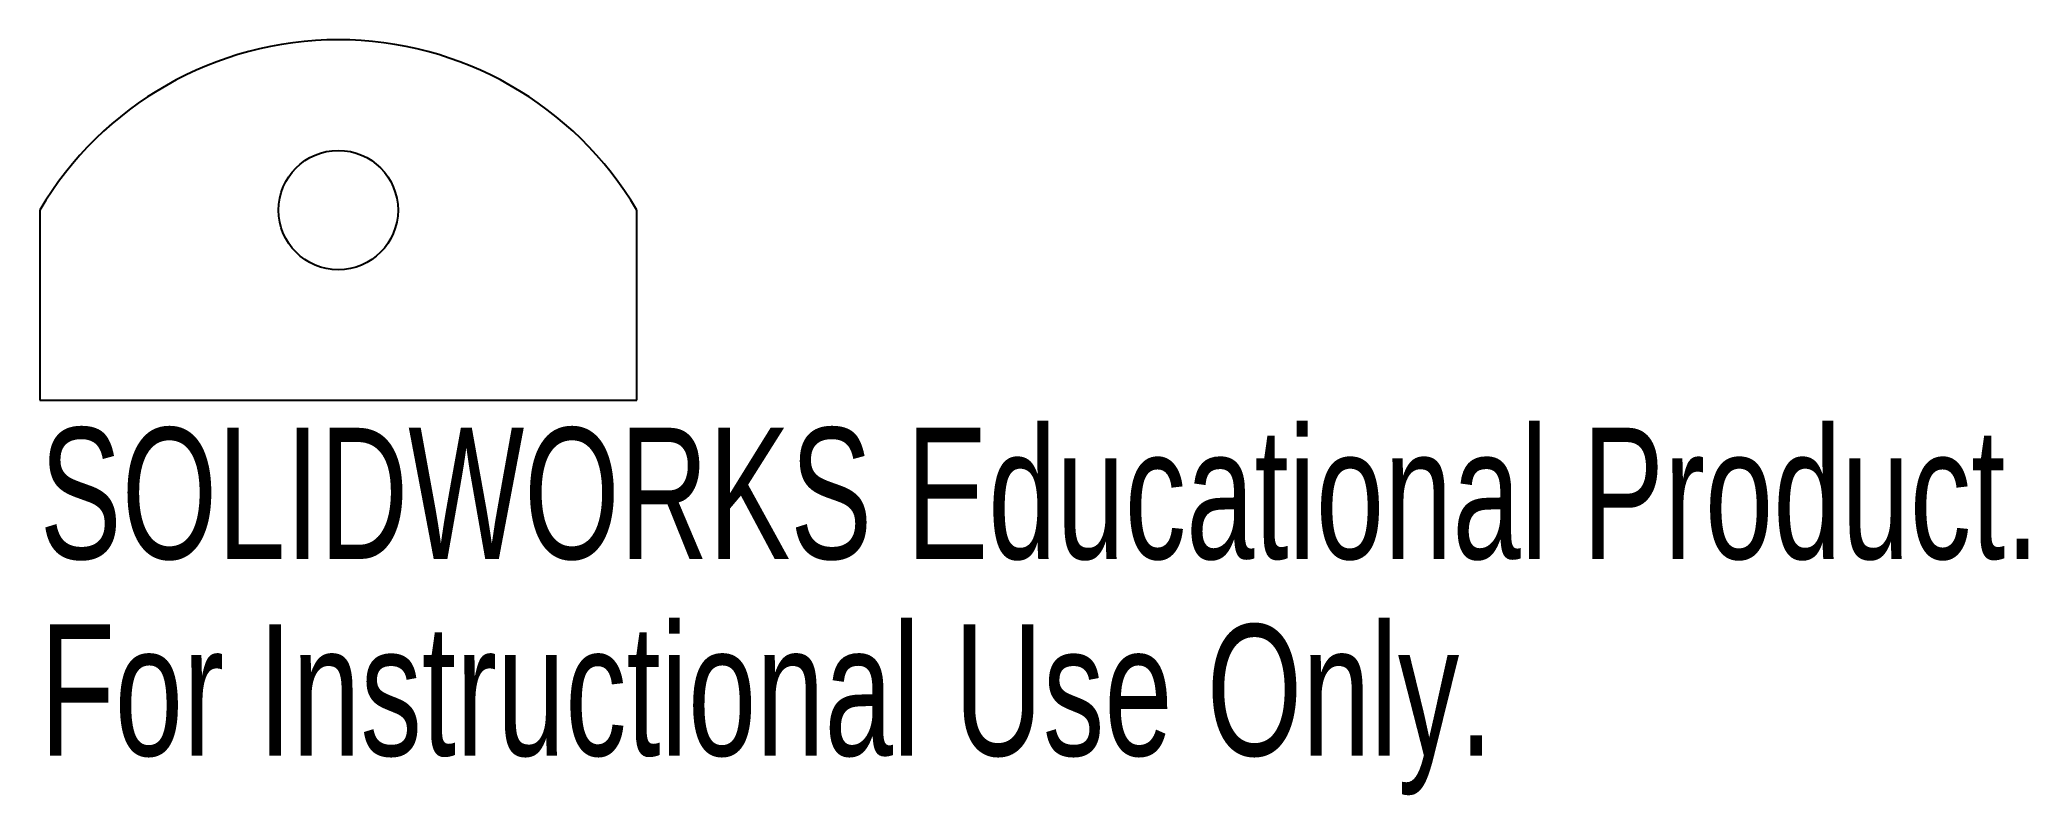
# Model space of a CAD drawing. Header units: millimetres. Extents: x -11 to 62.3, y -18.1 to 9.8.
import ezdxf

# ---------------------------------------------------------------- set-up
doc = ezdxf.new("R2010")
doc.units = ezdxf.units.MM
doc.styles.add('SLDTEXTSTYLE0', font='TXT', dxfattribs={"width": 0.7})

msp = doc.modelspace()

# ---------------------------------------------------------------- linework, layer by layer
at = {"color": 7, "linetype": 'Continuous', "lineweight": 25}
for p, q in [((-11, 3.5), (-11, -3.5)), ((11, -3.5), (11, 3.5)), ((-11, -3.5), (11, -3.5))]:
    msp.add_line(p, q, dxfattribs=at)
msp.add_circle((0, 3.5), 2.2, dxfattribs=at)
msp.add_arc((0, -3), 12.777, 30.57923, 149.42077, dxfattribs=at)

# ---------------------------------------------------------------- texts
at = {"color": 7, "linetype": 'Continuous', "char_height": 4.83362, "attachment_point": 1, "style": 'SLDTEXTSTYLE0'}
for s, insert in [('SOLIDWORKS Educational Product.', (-11, -4.52)), ('For Instructional Use Only.', (-11, -11.77))]:
    msp.add_mtext(s, dxfattribs=dict(at, insert=insert))

doc.saveas('drawing.dxf')
